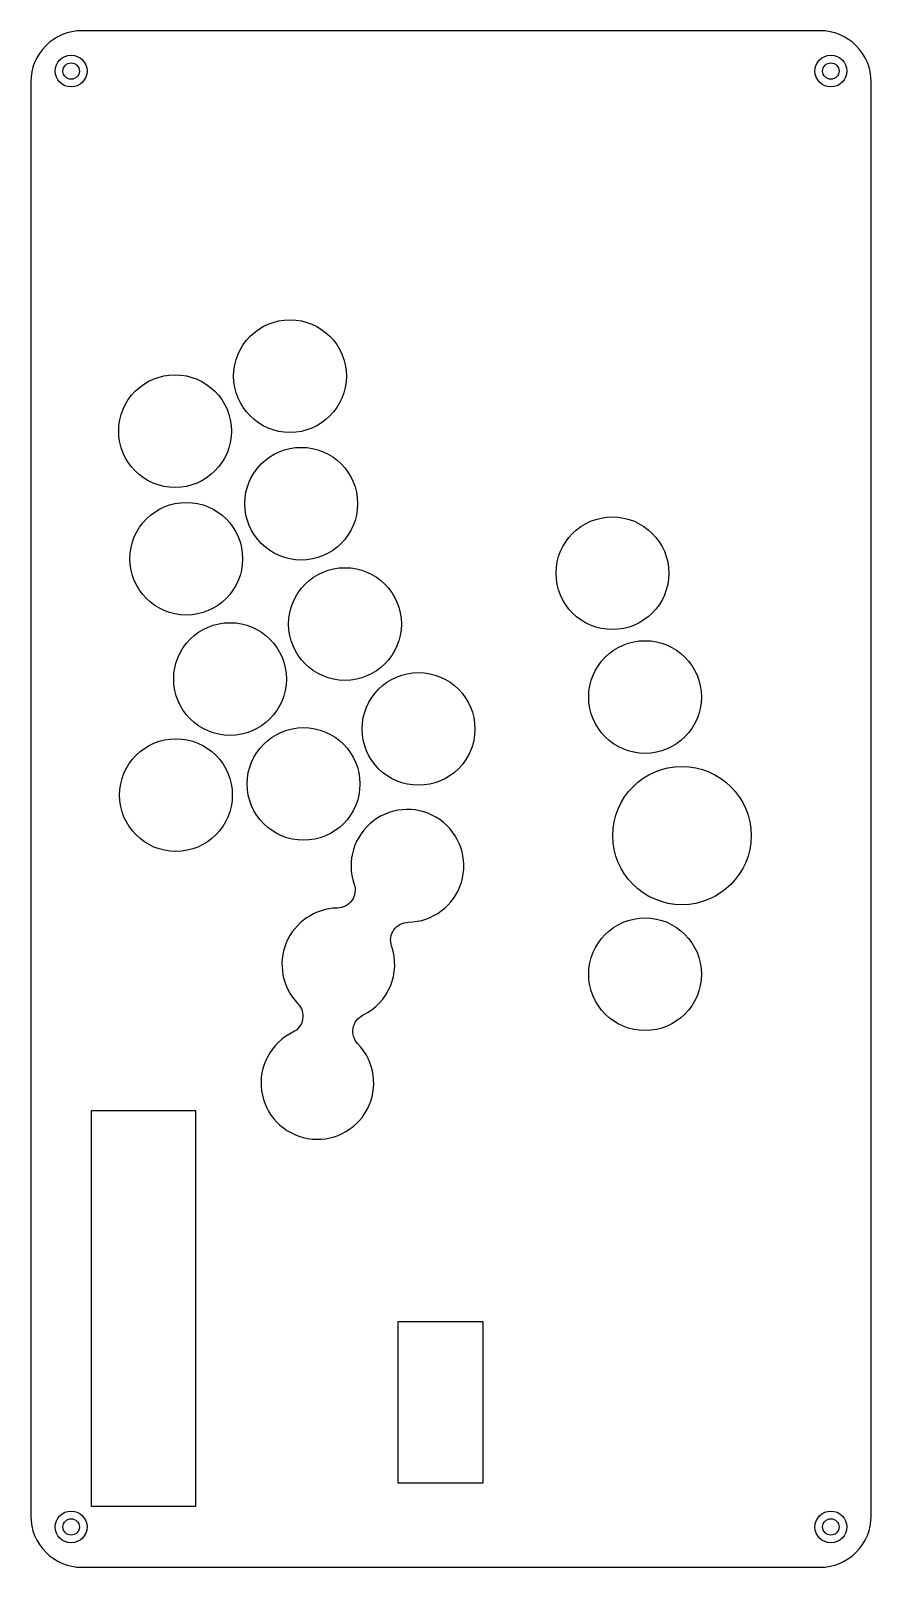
# Model space of a CAD drawing. Header units: millimetres. Extents: x -100 to 64, y -150 to 150.
import ezdxf

# ---------------------------------------------------------------- set-up
doc = ezdxf.new("R2010")
doc.units = ezdxf.units.MM

msp = doc.modelspace()

# ---------------------------------------------------------------- linework, layer by layer
for points in [[(-100, 140), (-100, -140, 0.414214), (-90, -150), (54, -150, 0.414214), (64, -140), (64, 140, 0.414214), (54, 150), (-90, 150, 0.414214)], [(-46.95, -43.01, -0.240594), (-48.87, -45.55, 3.087922), (-36.17, -47.79, -0.240594), (-37.1, -44.75), (-37.1, -44.74, -0.240594), (-35.18, -42.2, 0.379981), (-29.59, -28.7, -0.240594), (-29.15, -25.55), (-29.15, -25.54, -0.240594), (-26.33, -24.05, 3.087922), (-36.9, -16.65, -0.240594), (-37.34, -19.81), (-37.34, -19.81, -0.240594), (-40.16, -21.3, 0.657023), (-47.88, -39.96, -0.240594), (-46.95, -43)]]:
    msp.add_lwpolyline(points, format="xyb", close=True)
for points in [[(-67.85, -60.85), (-67.85, -138.15), (-88.15, -138.15), (-88.15, -60.85)], [(-28.4, -133.51), (-11.7, -133.51), (-11.7, -102.09), (-28.4, -102.09)]]:
    msp.add_lwpolyline(points, close=True)
for centre, radius in [((-92.12, 142.12), 3.1), ((56.12, 142.12), 3.1), ((-92.12, 142.12), 1.6), ((56.12, 142.12), 1.6), ((-49.41, 82.56), 11), ((-71.84, 71.82), 11), ((-47.23, 57.66), 11), ((-69.66, 46.91), 11), ((13.5, 44.08), 11), ((-38.68, 34.16), 11), ((-61.11, 23.42), 11), ((19.87, 19.91), 11), ((-24.34, 13.68), 11), ((-46.77, 2.94), 11), ((-71.67, 0.76), 11), ((27.06, -7.15), 13.5), ((19.87, -34.21), 11), ((-92.12, -142.12), 3.1), ((-92.12, -142.12), 1.6), ((56.12, -142.12), 3.1), ((56.12, -142.12), 1.6)]:
    msp.add_circle(centre, radius)

doc.saveas('drawing.dxf')
